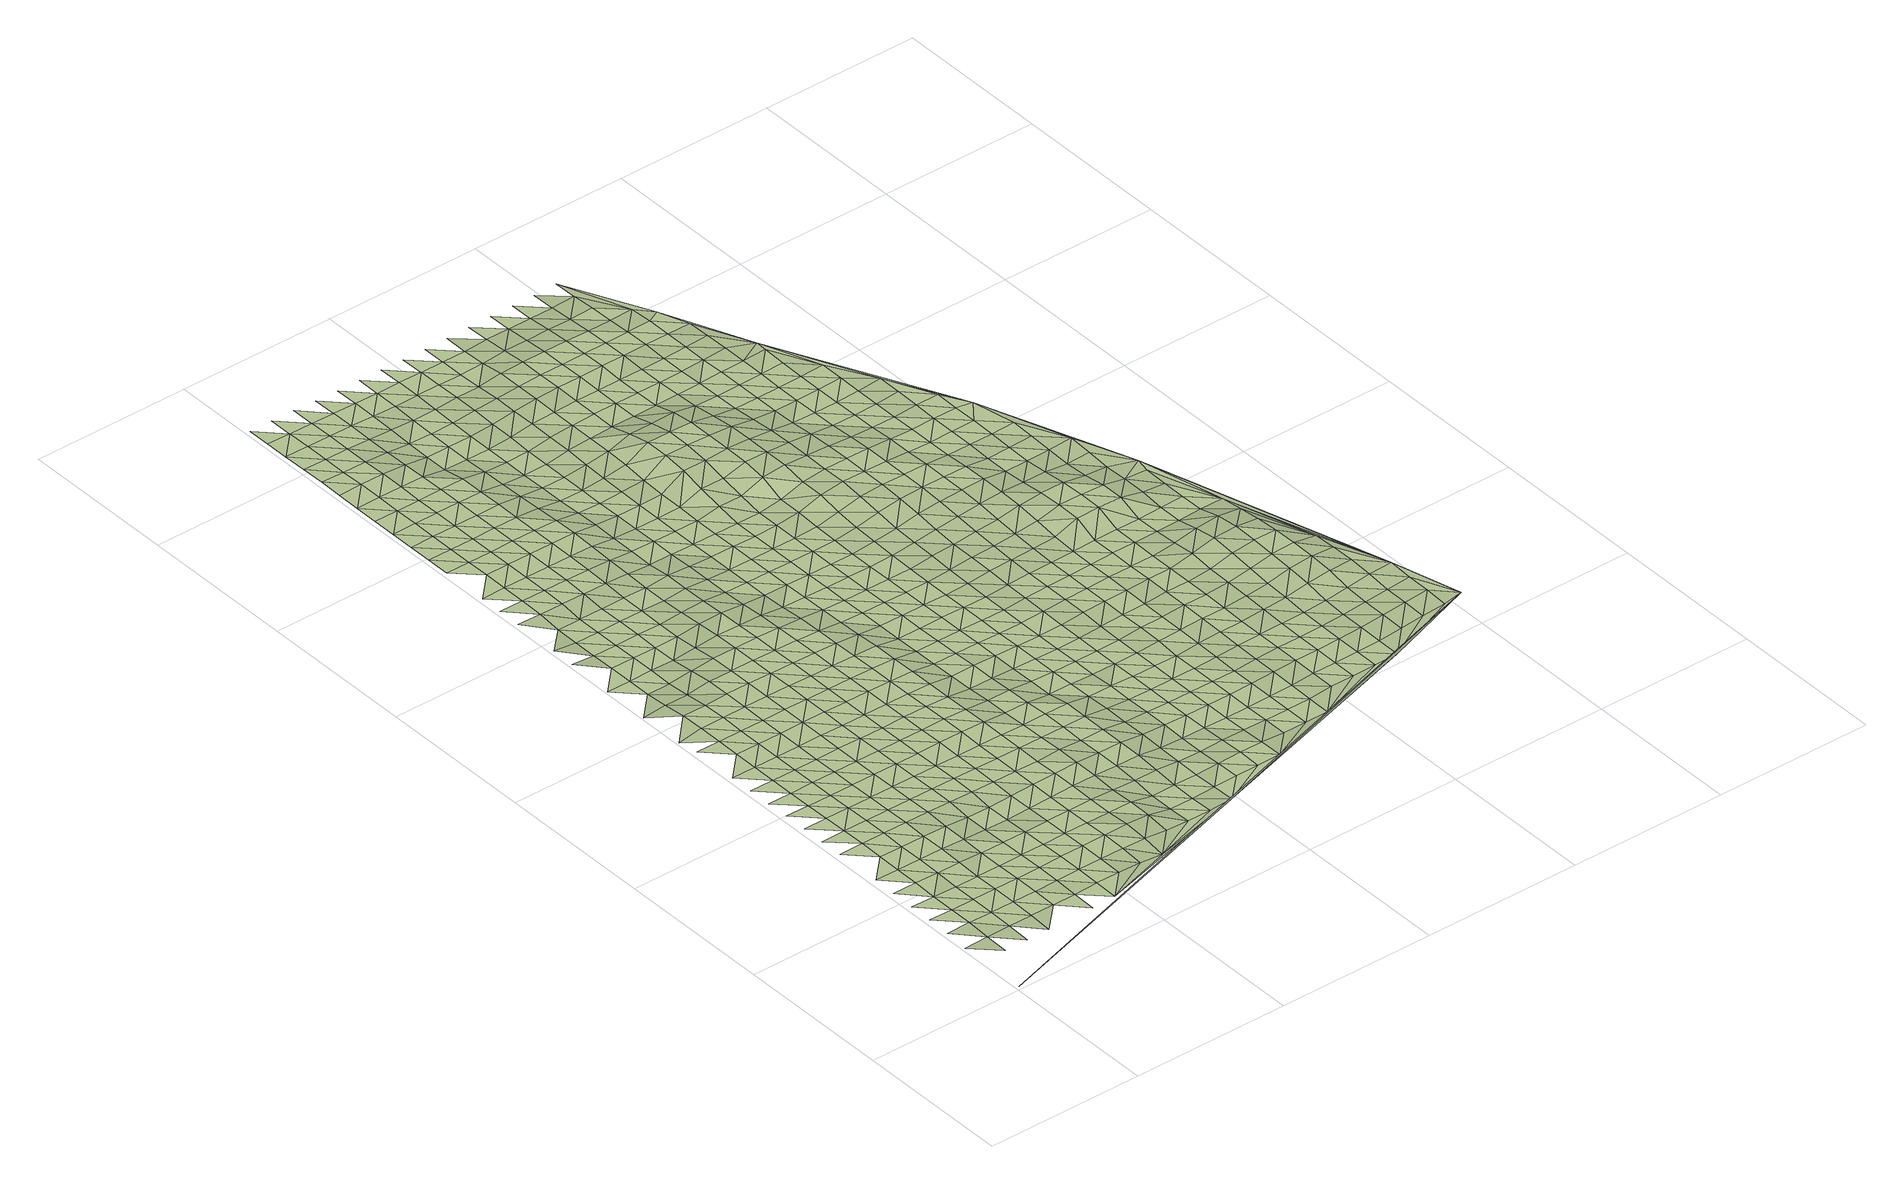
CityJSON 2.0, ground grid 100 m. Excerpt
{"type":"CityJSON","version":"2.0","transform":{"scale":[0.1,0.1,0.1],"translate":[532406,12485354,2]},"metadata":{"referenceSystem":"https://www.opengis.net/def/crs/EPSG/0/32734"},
"CityObjects":{
"terrain1":{"type":"TINRelief","geometry":[{"type":"CompositeSurface","lod":"1","boundaries":[[[0,1,2]],[[0,3,4]],[[3,5,6]],[[3,0,7]],[[5,8,9]],[[0,10,7]],[[5,3,11]],[[8,12,13]],[[7,11,3]],[[14,8,5]],[[12,15,16]],[[14,5,11]],[[16,15,17]],[[12,8,18]],[[19,11,7]],[[8,14,20]],[[21,19,7]],[[15,12,18]],[[22,23,17]],[[8,20,18]],[[14,11,24]],[[19,25,11]],[[26,27,22]],[[28,17,15]],[[20,14,24]],[[18,29,15]],[[24,11,25]],[[17,28,22]],[[19,21,30]],[[31,32,26]],[[15,29,28]],[[20,33,18]],[[25,19,30]],[[24,33,20]],[[26,22,34]],[[35,36,31]],[[29,18,37]],[[22,28,34]],[[33,37,18]],[[24,25,38]],[[39,40,35]],[[30,41,25]],[[42,31,26]],[[34,43,26]],[[28,29,44]],[[33,24,38]],[[37,45,29]],[[38,25,41]],[[31,42,35]],[[46,39,47]],[[42,26,43]],[[28,44,34]],[[29,45,44]],[[39,35,48]],[[37,33,49]],[[50,41,30]],[[47,51,52]],[[38,53,33]],[[43,34,54]],[[42,48,35]],[[55,50,30]],[[45,37,49]],[[52,51,56]],[[54,34,44]],[[33,53,49]],[[47,39,57]],[[38,41,58]],[[43,59,42]],[[48,57,39]],[[50,58,41]],[[59,43,54]],[[60,51,47]],[[61,44,45]],[[62,53,38]],[[63,56,64]],[[49,65,45]],[[66,48,42]],[[57,60,47]],[[58,62,38]],[[44,61,54]],[[66,42,59]],[[45,65,61]],[[49,53,67]],[[64,68,69]],[[56,51,70]],[[48,71,57]],[[58,50,72]],[[60,73,51]],[[62,67,53]],[[59,54,74]],[[75,69,68]],[[71,48,66]],[[50,76,72]],[[56,70,64]],[[77,65,49]],[[51,73,70]],[[54,61,74]],[[60,57,78]],[[62,58,79]],[[67,77,49]],[[66,59,80]],[[57,71,78]],[[72,79,58]],[[68,64,81]],[[82,75,83]],[[74,80,59]],[[73,60,84]],[[61,65,85]],[[86,67,62]],[[70,81,64]],[[77,87,65]],[[82,83,88]],[[78,84,60]],[[86,62,79]],[[68,89,75]],[[71,66,90]],[[61,85,74]],[[91,72,76]],[[66,80,92]],[[65,87,85]],[[81,89,68]],[[70,73,93]],[[71,90,78]],[[77,67,94]],[[79,72,91]],[[73,84,95]],[[66,92,90]],[[67,86,96]],[[83,75,97]],[[80,74,98]],[[88,99,100]],[[70,93,81]],[[87,77,94]],[[89,97,75]],[[73,95,93]],[[98,74,85]],[[67,96,94]],[[84,78,101]],[[100,99,102]],[[83,103,88]],[[92,80,104]],[[86,79,105]],[[101,78,90]],[[91,106,79]],[[107,91,76]],[[89,81,108]],[[97,103,83]],[[104,80,98]],[[95,84,109]],[[110,85,87]],[[96,86,105]],[[81,93,108]],[[94,111,87]],[[105,79,106]],[[99,88,112]],[[113,102,114]],[[109,84,101]],[[97,89,115]],[[90,92,116]],[[85,110,98]],[[103,112,88]],[[92,104,117]],[[87,111,110]],[[96,118,94]],[[108,115,89]],[[119,93,95]],[[101,90,116]],[[106,91,107]],[[114,120,121]],[[95,109,122]],[[92,117,116]],[[105,118,96]],[[99,123,102]],[[124,103,97]],[[104,98,125]],[[112,126,99]],[[107,76,127]],[[93,119,108]],[[111,94,128]],[[129,121,120]],[[124,97,115]],[[95,122,119]],[[98,110,125]],[[102,123,114]],[[99,126,123]],[[118,128,94]],[[109,101,130]],[[104,131,117]],[[105,106,132]],[[116,133,101]],[[107,134,106]],[[112,103,135]],[[115,108,136]],[[103,124,137]],[[125,131,104]],[[120,114,138]],[[130,122,109]],[[110,111,139]],[[118,105,132]],[[140,129,141]],[[119,136,108]],[[101,133,130]],[[128,142,111]],[[132,106,134]],[[126,112,135]],[[116,117,143]],[[138,114,123]],[[103,137,135]],[[110,139,125]],[[131,143,117]],[[111,142,139]],[[120,144,129]],[[124,115,145]],[[119,122,146]],[[141,147,148]],[[136,149,115]],[[150,133,116]],[[128,118,151]],[[134,107,127]],[[144,120,138]],[[122,130,146]],[[132,152,118]],[[123,126,153]],[[137,124,145]],[[154,131,125]],[[135,155,126]],[[145,115,149]],[[143,150,116]],[[129,156,141]],[[142,128,151]],[[157,147,158]],[[154,125,139]],[[118,152,151]],[[123,153,138]],[[136,119,159]],[[130,133,160]],[[134,161,132]],[[156,129,144]],[[126,155,153]],[[119,146,162]],[[137,163,135]],[[143,131,164]],[[165,157,158]],[[150,160,133]],[[127,161,134]],[[147,141,166]],[[149,136,159]],[[145,163,137]],[[119,162,159]],[[131,154,164]],[[144,138,167]],[[130,168,146]],[[169,139,142]],[[152,132,170]],[[166,141,156]],[[151,171,142]],[[172,173,174]],[[155,135,175]],[[138,153,167]],[[160,168,130]],[[161,170,132]],[[176,158,147]],[[177,150,143]],[[139,169,154]],[[173,165,174]],[[163,175,135]],[[164,178,143]],[[169,142,171]],[[156,144,179]],[[145,149,180]],[[181,162,146]],[[152,182,151]],[[127,76,183]],[[147,166,176]],[[159,184,149]],[[185,172,186]],[[150,177,160]],[[167,179,144]],[[168,181,146]],[[143,178,177]],[[170,182,152]],[[155,187,153]],[[163,145,180]],[[164,154,188]],[[189,161,127]],[[174,186,172]],[[175,190,155]],[[180,149,184]],[[165,158,191]],[[159,162,192]],[[171,151,193]],[[158,176,194]],[[188,154,169]],[[195,196,185]],[[166,156,197]],[[153,187,167]],[[168,160,198]],[[156,179,199]],[[155,190,187]],[[181,192,162]],[[182,193,151]],[[165,191,174]],[[200,178,164]],[[170,161,201]],[[185,186,195]],[[191,158,194]],[[160,177,198]],[[166,197,176]],[[175,163,202]],[[203,184,159]],[[156,199,197]],[[180,204,163]],[[188,200,164]],[[179,167,205]],[[181,168,206]],[[169,171,207]],[[170,201,182]],[[192,203,159]],[[193,208,171]],[[161,189,201]],[[209,196,210]],[[186,174,211]],[[190,175,202]],[[196,195,212]],[[205,167,187]],[[163,204,202]],[[198,206,168]],[[213,189,127]],[[176,214,194]],[[180,184,215]],[[177,178,216]],[[207,188,169]],[[211,174,191]],[[200,217,178]],[[207,171,208]],[[210,218,209]],[[179,219,199]],[[193,182,220]],[[196,212,210]],[[176,197,214]],[[203,215,184]],[[186,221,195]],[[192,181,222]],[[177,216,198]],[[219,179,205]],[[181,206,223]],[[178,217,216]],[[182,201,220]],[[187,190,224]],[[225,204,180]],[[221,186,211]],[[202,226,190]],[[227,191,194]],[[199,228,197]],[[192,222,203]],[[200,188,229]],[[208,193,230]],[[214,231,194]],[[215,225,180]],[[181,223,222]],[[188,207,232]],[[233,218,234]],[[212,195,235]],[[187,224,205]],[[206,198,236]],[[189,213,201]],[[237,218,210]],[[228,199,219]],[[190,226,224]],[[220,230,193]],[[191,227,211]],[[202,204,238]],[[217,200,229]],[[235,195,221]],[[227,194,231]],[[236,198,216]],[[188,232,229]],[[213,127,239]],[[240,233,234]],[[197,241,214]],[[215,203,242]],[[234,218,237]],[[225,238,204]],[[212,243,210]],[[205,244,219]],[[223,206,245]],[[207,208,246]],[[201,247,220]],[[228,241,197]],[[203,222,242]],[[208,230,248]],[[221,211,249]],[[250,226,202]],[[243,212,235]],[[205,224,244]],[[245,206,236]],[[247,201,213]],[[240,251,252]],[[231,214,253]],[[225,215,254]],[[255,216,217]],[[232,207,246]],[[211,227,249]],[[238,250,202]],[[229,256,217]],[[246,208,248]],[[257,237,210]],[[230,220,258]],[[234,251,240]],[[241,253,214]],[[242,254,215]],[[235,221,259]],[[228,219,260]],[[261,222,223]],[[216,255,236]],[[210,243,257]],[[244,262,219]],[[223,245,263]],[[217,256,255]],[[258,220,247]],[[264,252,265]],[[224,226,266]],[[267,238,225]],[[232,268,229]],[[239,127,183]],[[249,259,221]],[[250,269,226]],[[227,231,270]],[[241,228,260]],[[222,261,242]],[[230,271,248]],[[251,265,252]],[[253,272,231]],[[260,219,262]],[[267,225,254]],[[223,263,261]],[[268,232,246]],[[273,234,237]],[[224,266,244]],[[245,236,274]],[[247,213,239]],[[237,257,275]],[[226,269,266]],[[230,258,271]],[[243,235,276]],[[227,270,249]],[[256,229,277]],[[235,259,278]],[[270,231,272]],[[236,255,274]],[[279,264,280]],[[234,273,251]],[[250,238,281]],[[254,242,282]],[[265,283,264]],[[273,237,275]],[[238,267,284]],[[277,229,268]],[[243,276,257]],[[253,241,285]],[[262,244,286]],[[245,287,263]],[[288,246,248]],[[247,289,258]],[[235,278,276]],[[260,290,241]],[[261,282,242]],[[271,291,248]],[[279,280,292]],[[259,249,293]],[[269,250,281]],[[256,294,255]],[[264,283,280]],[[266,286,244]],[[238,284,281]],[[287,245,274]],[[239,289,247]],[[265,251,295]],[[272,253,285]],[[246,288,268]],[[293,249,270]],[[241,290,285]],[[294,256,277]],[[288,248,291]],[[257,296,275]],[[262,297,260]],[[267,254,298]],[[299,261,263]],[[271,258,300]],[[251,273,295]],[[282,301,254]],[[259,302,278]],[[255,303,274]],[[257,276,296]],[[286,297,262]],[[263,287,299]],[[300,258,289]],[[283,265,304]],[[266,269,305]],[[284,267,298]],[[277,268,306]],[[302,259,293]],[[281,307,269]],[[298,254,301]],[[303,255,294]],[[308,270,272]],[[290,260,309]],[[310,291,271]],[[295,304,265]],[[285,311,272]],[[268,288,306]],[[273,275,312]],[[278,313,276]],[[266,305,286]],[[282,261,314]],[[315,287,274]],[[289,239,183]],[[296,316,275]],[[297,309,260]],[[269,307,305]],[[261,299,317]],[[300,310,271]],[[280,283,318]],[[270,308,293]],[[284,319,281]],[[294,277,320]],[[313,278,302]],[[308,272,311]],[[274,303,315]],[[273,312,295]],[[290,321,285]],[[301,282,314]],[[283,304,318]],[[312,275,316]],[[298,319,284]],[[261,317,314]],[[306,320,277]],[[276,322,296]],[[297,286,323]],[[288,291,324]],[[325,300,289]],[[309,321,290]],[[310,326,291]],[[327,328,280]],[[293,329,302]],[[307,281,330]],[[299,287,331]],[[313,322,276]],[[286,305,323]],[[287,315,332]],[[325,289,183]],[[304,295,333]],[[311,285,334]],[[303,294,335]],[[288,324,306]],[[318,327,280]],[[293,308,329]],[[319,330,281]],[[294,320,336]],[[291,326,324]],[[316,296,337]],[[309,297,338]],[[298,301,339]],[[317,299,331]],[[333,295,312]],[[321,334,285]],[[314,340,301]],[[331,287,332]],[[303,335,315]],[[310,300,341]],[[322,337,296]],[[323,338,297]],[[294,336,335]],[[300,325,342]],[[304,343,318]],[[313,302,344]],[[311,345,308]],[[307,346,305]],[[319,298,339]],[[320,306,347]],[[329,348,302]],[[330,349,307]],[[339,301,340]],[[350,351,183]],[[317,352,314]],[[326,310,341]],[[343,304,333]],[[334,345,311]],[[347,306,324]],[[300,342,341]],[[353,312,316]],[[322,313,344]],[[309,354,321]],[[305,346,323]],[[315,355,332]],[[337,356,316]],[[344,302,348]],[[309,338,357]],[[307,349,346]],[[331,352,317]],[[327,318,358]],[[308,359,329]],[[336,320,360]],[[361,325,183]],[[315,335,355]],[[312,353,333]],[[330,319,362]],[[340,314,363]],[[343,358,318]],[[353,316,356]],[[345,359,308]],[[309,357,354]],[[339,364,319]],[[360,320,347]],[[334,321,365]],[[338,323,366]],[[367,324,326]],[[352,363,314]],[[341,368,326]],[[369,370,327]],[[337,322,371]],[[348,329,372]],[[349,330,362]],[[373,331,332]],[[336,374,335]],[[342,325,375]],[[344,376,322]],[[366,323,346]],[[319,364,362]],[[355,377,332]],[[343,333,378]],[[345,334,365]],[[340,379,339]],[[324,367,347]],[[369,327,358]],[[359,372,329]],[[321,354,365]],[[374,336,360]],[[367,326,368]],[[356,337,371]],[[357,338,380]],[[331,373,352]],[[342,375,341]],[[378,333,353]],[[322,376,371]],[[363,379,340]],[[373,332,377]],[[325,361,375]],[[348,381,344]],[[335,382,355]],[[380,338,366]],[[183,383,361]],[[384,358,343]],[[346,349,385]],[[364,339,386]],[[360,347,387]],[[372,381,348]],[[362,388,349]],[[374,382,335]],[[359,345,389]],[[354,357,390]],[[363,352,391]],[[392,368,341]],[[378,384,343]],[[365,393,345]],[[379,386,339]],[[347,367,387]],[[353,356,394]],[[376,344,395]],[[346,385,366]],[[377,355,396]],[[371,397,356]],[[390,357,380]],[[349,388,385]],[[352,373,391]],[[341,375,392]],[[359,389,372]],[[364,398,362]],[[381,395,344]],[[345,393,389]],[[382,396,355]],[[369,358,399]],[[394,378,353]],[[365,354,400]],[[379,363,401]],[[374,360,402]],[[384,403,358]],[[397,394,356]],[[386,398,364]],[[387,404,360]],[[376,405,371]],[[380,366,406]],[[367,368,407]],[[383,375,361]],[[400,354,390]],[[391,401,363]],[[392,408,368]],[[409,369,399]],[[381,372,410]],[[388,362,411]],[[373,377,412]],[[382,374,402]],[[399,358,403]],[[395,405,376]],[[366,385,406]],[[396,413,377]],[[402,360,404]],[[183,414,383]],[[415,393,365]],[[367,407,387]],[[372,389,410]],[[398,411,362]],[[407,368,408]],[[384,378,416]],[[397,371,417]],[[386,379,418]],[[373,412,391]],[[419,392,375]],[[378,394,420]],[[400,415,365]],[[379,401,421]],[[412,377,413]],[[395,381,422]],[[390,380,423]],[[405,417,371]],[[406,424,380]],[[419,375,383]],[[403,384,416]],[[425,385,388]],[[386,418,398]],[[396,382,426]],[[404,387,427]],[[378,420,416]],[[410,422,381]],[[411,428,388]],[[379,421,418]],[[402,429,382]],[[393,430,389]],[[423,400,390]],[[401,391,431]],[[408,392,432]],[[415,433,393]],[[423,380,424]],[[427,387,407]],[[394,397,434]],[[435,405,395]],[[385,425,406]],[[413,396,426]],[[417,436,397]],[[388,428,425]],[[431,391,412]],[[382,429,426]],[[392,419,432]],[[389,430,410]],[[411,398,437]],[[404,438,402]],[[435,395,422]],[[393,433,430]],[[399,403,439]],[[420,394,434]],[[421,401,440]],[[416,441,403]],[[434,397,436]],[[398,418,437]],[[438,404,427]],[[415,400,442]],[[424,406,443]],[[444,407,408]],[[383,414,419]],[[400,423,445]],[[440,401,431]],[[432,446,408]],[[447,399,439]],[[417,405,448]],[[422,410,449]],[[428,411,450]],[[451,412,413]],[[429,402,452]],[[439,403,441]],[[405,435,453]],[[425,443,406]],[[426,454,413]],[[420,455,416]],[[433,415,442]],[[421,456,418]],[[407,444,427]],[[430,449,410]],[[400,445,442]],[[437,450,411]],[[452,402,438]],[[444,408,446]],[[436,417,448]],[[424,457,423]],[[412,451,431]],[[432,419,458]],[[434,455,420]],[[405,453,448]],[[456,421,440]],[[451,413,454]],[[425,428,459]],[[429,460,426]],[[443,457,424]],[[458,419,414]],[[441,416,461]],[[435,422,462]],[[418,463,437]],[[438,427,464]],[[449,465,422]],[[459,428,450]],[[460,429,452]],[[430,433,466]],[[445,423,467]],[[440,431,468]],[[469,446,432]],[[455,461,416]],[[442,470,433]],[[456,463,418]],[[427,444,464]],[[471,434,436]],[[453,435,462]],[[454,426,472]],[[448,473,436]],[[462,422,465]],[[457,467,423]],[[431,451,468]],[[458,469,432]],[[441,474,439]],[[443,425,475]],[[450,437,476]],[[452,438,477]],[[433,470,466]],[[425,459,478]],[[472,426,460]],[[434,471,455]],[[449,430,479]],[[445,480,442]],[[461,474,441]],[[471,436,473]],[[463,476,437]],[[464,477,438]],[[453,481,448]],[[457,443,475]],[[456,440,482]],[[454,483,451]],[[444,446,484]],[[467,480,445]],[[425,478,475]],[[468,485,440]],[[469,486,446]],[[487,439,488]],[[465,449,479]],[[414,489,458]],[[462,481,453]],[[430,466,479]],[[483,454,472]],[[461,455,490]],[[470,442,491]],[[459,450,492]],[[463,456,482]],[[460,452,493]],[[444,484,464]],[[474,488,439]],[[476,494,450]],[[482,440,485]],[[452,477,495]],[[484,446,486]],[[473,448,496]],[[451,497,468]],[[455,471,490]],[[480,491,442]],[[467,457,498]],[[478,459,492]],[[460,493,472]],[[469,458,499]],[[481,496,448]],[[475,500,457]],[[492,450,494]],[[497,451,483]],[[452,495,493]],[[474,461,501]],[[462,465,502]],[[477,464,503]],[[479,504,465]],[[466,470,505]],[[467,498,480]],[[476,463,506]],[[485,468,507]],[[486,469,499]],[[490,501,461]],[[491,508,470]],[[457,500,498]],[[482,509,463]],[[503,464,484]],[[458,489,499]],[[471,473,510]],[[481,462,502]],[[478,511,475]],[[483,472,512]],[[496,513,473]],[[502,465,504]],[[507,468,497]],[[414,514,489]],[[466,505,479]],[[494,476,506]],[[477,515,495]],[[470,508,505]],[[492,511,478]],[[463,509,506]],[[472,493,512]],[[488,474,516]],[[471,510,490]],[[491,480,517]],[[485,518,482]],[[474,501,519]],[[510,473,513]],[[515,477,503]],[[500,475,520]],[[497,483,521]],[[522,484,486]],[[414,183,523]],[[480,498,517]],[[518,485,507]],[[499,524,486]],[[488,516,525]],[[496,481,526]],[[527,504,479]],[[495,528,493]],[[474,519,516]],[[502,529,481]],[[511,520,475]],[[512,521,483]],[[501,490,530]],[[508,491,531]],[[532,492,494]],[[509,482,533]],[[484,522,503]],[[527,479,505]],[[506,534,494]],[[528,495,515]],[[522,486,524]],[[513,496,526]],[[489,514,499]],[[530,490,510]],[[481,529,526]],[[517,531,491]],[[533,482,518]],[[504,535,502]],[[498,500,536]],[[492,532,511]],[[507,497,537]],[[493,538,512]],[[520,539,500]],[[532,494,534]],[[497,521,540]],[[514,414,541]],[[519,501,542]],[[509,543,506]],[[503,544,515]],[[527,535,504]],[[538,493,528]],[[505,508,545]],[[498,536,517]],[[507,537,518]],[[524,499,546]],[[542,501,530]],[[508,531,547]],[[500,539,536]],[[543,509,533]],[[497,540,537]],[[503,522,544]],[[548,510,513]],[[549,529,502]],[[520,511,550]],[[521,512,551]],[[526,552,513]],[[514,546,499]],[[519,553,516]],[[505,545,527]],[[534,506,554]],[[535,549,502]],[[508,547,545]],[[511,532,550]],[[551,512,538]],[[510,548,530]],[[531,517,555]],[[533,518,556]],[[557,528,515]],[[553,519,542]],[[548,513,552]],[[554,506,543]],[[544,558,515]],[[526,529,559]],[[539,520,560]],[[521,561,540]],[[522,524,562]],[[555,517,536]],[[518,537,556]],[[546,563,524]],[[516,564,565]],[[535,527,566]],[[534,567,532]],[[528,557,538]],[[549,559,529]],[[550,560,520]],[[521,551,561]],[[557,515,558]],[[542,530,568]],[[547,531,569]],[[543,533,570]],[[522,562,544]],[[564,516,553]],[[527,545,566]],[[567,534,554]],[[562,524,563]],[[571,552,526]],[[572,536,539]],[[540,573,537]],[[530,548,568]],[[569,531,555]],[[556,570,533]],[[549,535,574]],[[532,575,550]],[[551,538,576]],[[546,514,577]],[[559,571,526]],[[539,560,572]],[[573,540,561]],[[578,545,547]],[[579,554,543]],[[558,544,580]],[[566,574,535]],[[575,532,567]],[[538,557,576]],[[581,553,542]],[[555,536,582]],[[537,583,556]],[[563,546,577]],[[568,584,542]],[[578,547,569]],[[579,543,570]],[[580,544,562]],[[514,541,577]],[[548,552,585]],[[586,559,549]],[[560,550,587]],[[551,588,561]],[[571,589,552]],[[572,582,536]],[[573,583,537]],[[553,581,564]],[[566,545,590]],[[558,591,557]],[[581,542,584]],[[586,549,574]],[[587,550,575]],[[588,551,576]],[[548,585,568]],[[569,555,592]],[[567,554,593]],[[570,556,594]],[[585,552,589]],[[590,545,578]],[[554,579,595]],[[591,558,580]],[[560,596,572]],[[597,562,563]],[[555,582,592]],[[583,594,556]],[[577,598,563]],[[599,564,600]],[[571,559,601]],[[602,574,566]],[[575,567,593]],[[603,573,561]],[[557,604,576]],[[559,586,605]],[[596,560,587]],[[554,595,593]],[[588,606,561]],[[584,568,607]],[[562,597,580]],[[414,523,541]],[[581,600,564]],[[590,602,566]],[[604,557,591]],[[597,563,598]],[[589,571,601]],[[578,569,608]],[[582,572,609]],[[579,570,610]],[[573,603,583]],[[607,568,585]],[[559,605,601]],[[592,611,569]],[[594,612,570]],[[603,561,606]],[[575,613,587]],[[588,576,614]],[[615,577,541]],[[609,572,596]],[[584,616,581]],[[586,574,617]],[[608,590,578]],[[595,579,610]],[[591,580,618]],[[602,619,574]],[[608,569,611]],[[613,575,593]],[[610,570,612]],[[614,576,604]],[[582,620,592]],[[594,583,621]],[[615,598,577]],[[616,584,607]],[[580,597,618]],[[622,585,589]],[[605,586,617]],[[623,606,588]],[[601,624,589]],[[617,574,619]],[[620,582,609]],[[583,603,621]],[[625,600,581]],[[596,587,626]],[[595,627,593]],[[604,591,628]],[[613,629,587]],[[623,588,614]],[[585,622,607]],[[602,590,630]],[[611,592,631]],[[612,594,632]],[[625,581,616]],[[622,589,624]],[[590,608,633]],[[627,595,610]],[[618,628,591]],[[605,634,601]],[[596,626,609]],[[597,598,635]],[[631,592,620]],[[587,629,626]],[[621,632,594]],[[615,636,598]],[[637,615,541]],[[600,638,639]],[[619,602,630]],[[640,613,593]],[[603,606,641]],[[617,634,605]],[[590,633,630]],[[606,623,642]],[[616,607,643]],[[611,644,608]],[[610,612,645]],[[614,604,646]],[[597,635,618]],[[600,625,638]],[[640,593,627]],[[604,628,647]],[[598,636,635]],[[624,601,648]],[[620,609,649]],[[603,641,621]],[[607,622,643]],[[644,611,631]],[[645,612,632]],[[641,606,642]],[[629,613,650]],[[634,648,601]],[[609,626,649]],[[604,647,646]],[[625,616,651]],[[617,619,652]],[[633,608,653]],[[654,627,610]],[[623,614,655]],[[628,618,656]],[[630,657,619]],[[613,640,650]],[[631,620,658]],[[632,621,659]],[[636,615,637]],[[643,651,616]],[[653,608,644]],[[645,654,610]],[[656,618,635]],[[622,624,660]],[[634,617,652]],[[655,642,623]],[[648,661,624]],[[652,619,657]],[[649,658,620]],[[659,621,641]],[[655,614,646]],[[662,637,541]],[[633,663,630]],[[664,626,629]],[[665,640,627]],[[647,628,666]],[[650,667,629]],[[638,625,668]],[[622,660,643]],[[669,644,631]],[[632,670,645]],[[625,651,671]],[[660,624,661]],[[663,633,653]],[[654,665,627]],[[523,183,351]],[[666,628,656]],[[626,664,649]],[[672,635,636]],[[669,631,658]],[[629,667,664]],[[670,632,659]],[[637,673,636]],[[638,668,674]],[[648,634,675]],[[657,630,676]],[[650,640,677]],[[678,641,642]],[[647,679,646]],[[625,671,668]],[[652,680,634]],[[642,655,681]],[[651,643,682]],[[654,645,683]],[[635,672,656]],[[676,630,663]],[[665,677,640]],[[679,647,666]],[[672,636,673]],[[661,648,675]],[[653,644,684]],[[658,649,685]],[[641,678,659]],[[682,643,660]],[[634,680,675]],[[644,669,686]],[[670,683,645]],[[678,642,681]],[[657,687,652]],[[688,667,650]],[[646,689,655]],[[662,541,523]],[[664,685,649]],[[671,651,690]],[[663,653,684]],[[691,665,654]],[[666,656,692]],[[687,657,676]],[[644,686,684]],[[677,688,650]],[[689,646,679]],[[670,659,693]],[[673,637,662]],[[690,651,682]],[[691,654,683]],[[656,672,692]],[[694,660,661]],[[680,652,695]],[[669,658,696]],[[697,664,667]],[[681,655,698]],[[675,699,661]],[[685,700,658]],[[693,659,678]],[[701,668,671]],[[695,652,687]],[[667,688,697]],[[698,655,689]],[[660,694,682]],[[702,676,663]],[[686,669,696]],[[677,665,703]],[[704,683,670]],[[679,666,705]],[[701,671,690]],[[694,661,699]],[[684,706,663]],[[696,658,700]],[[665,691,707]],[[692,708,666]],[[680,709,675]],[[672,673,710]],[[693,704,670]],[[662,711,673]],[[712,668,713]],[[676,702,687]],[[685,664,714]],[[688,677,703]],[[678,681,715]],[[689,679,705]],[[709,680,695]],[[663,706,702]],[[664,697,716]],[[665,707,703]],[[681,698,717]],[[705,666,708]],[[690,682,718]],[[686,719,684]],[[672,710,692]],[[701,713,668]],[[710,673,711]],[[699,675,720]],[[700,685,714]],[[691,683,721]],[[715,693,678]],[[682,694,718]],[[696,719,686]],[[664,716,714]],[[704,722,683]],[[715,681,717]],[[695,687,723]],[[720,675,709]],[[701,690,724]],[[706,684,725]],[[697,688,726]],[[707,691,721]],[[698,689,727]],[[708,692,728]],[[687,702,723]],[[703,729,688]],[[721,683,722]],[[705,730,689]],[[699,731,694]],[[711,662,523]],[[718,724,690]],[[719,725,684]],[[728,692,710]],[[709,695,732]],[[733,696,700]],[[716,697,726]],[[704,693,734]],[[727,717,698]],[[731,699,720]],[[714,735,700]],[[726,688,729]],[[693,715,736]],[[689,730,727]],[[737,713,701]],[[707,738,703]],[[708,739,705]],[[723,732,695]],[[694,740,718]],[[702,706,741]],[[696,733,719]],[[722,704,734]],[[701,724,737]],[[725,742,706]],[[733,700,735]],[[721,738,707]],[[693,736,734]],[[739,708,728]],[[716,743,714]],[[715,717,744]],[[745,710,711]],[[740,694,731]],[[523,746,711]],[[747,713,748]],[[720,709,749]],[[702,741,723]],[[729,703,750]],[[730,705,751]],[[709,732,752]],[[706,742,741]],[[743,716,726]],[[744,717,727]],[[724,718,753]],[[725,719,754]],[[710,745,728]],[[737,748,713]],[[738,750,703]],[[751,705,739]],[[745,711,746]],[[720,749,731]],[[735,714,755]],[[721,722,756]],[[757,736,715]],[[753,718,740]],[[709,752,749]],[[719,733,754]],[[734,758,722]],[[732,723,759]],[[730,760,727]],[[755,714,743]],[[744,757,715]],[[737,724,761]],[[742,725,762]],[[763,726,729]],[[738,721,756]],[[739,728,764]],[[759,723,741]],[[750,765,729]],[[756,722,758]],[[760,730,751]],[[740,731,766]],[[735,767,733]],[[734,736,768]],[[761,724,753]],[[754,762,725]],[[728,745,764]],[[732,769,752]],[[726,763,743]],[[770,744,727]],[[523,771,746]],[[731,749,766]],[[767,735,755]],[[763,729,765]],[[757,768,736]],[[751,739,772]],[[769,732,759]],[[727,760,770]],[[748,737,773]],[[753,740,774]],[[775,741,742]],[[733,776,754]],[[750,738,777]],[[778,758,734]],[[737,761,779]],[[742,762,780]],[[756,781,738]],[[764,772,739]],[[752,782,749]],[[755,743,783]],[[757,744,784]],[[745,746,785]],[[766,774,740]],[[776,733,767]],[[768,778,734]],[[786,748,773]],[[741,775,759]],[[765,750,777]],[[737,779,773]],[[782,752,769]],[[742,780,775]],[[743,763,783]],[[738,781,777]],[[744,770,784]],[[762,754,787]],[[756,758,788]],[[789,760,751]],[[745,785,764]],[[751,772,790]],[[746,771,785]],[[791,761,753]],[[749,792,766]],[[767,755,793]],[[753,774,794]],[[754,776,787]],[[778,788,758]],[[523,795,771]],[[759,796,769]],[[768,757,797]],[[760,789,770]],[[792,749,782]],[[783,793,755]],[[784,798,757]],[[751,790,789]],[[779,761,791]],[[780,762,799]],[[763,765,800]],[[801,781,756]],[[772,764,802]],[[753,794,791]],[[759,775,796]],[[777,803,765]],[[774,766,804]],[[768,797,778]],[[799,762,787]],[[788,801,756]],[[757,798,797]],[[802,764,785]],[[773,779,791]],[[776,767,805]],[[763,800,783]],[[784,770,806]],[[804,766,792]],[[767,793,807]],[[803,800,765]],[[808,782,769]],[[777,781,809]],[[790,772,810]],[[796,811,769]],[[806,770,789]],[[773,791,812]],[[774,813,794]],[[775,780,814]],[[776,805,787]],[[788,778,815]],[[780,799,816]],[[767,807,805]],[[801,809,781]],[[810,772,802]],[[793,783,817]],[[818,798,784]],[[819,785,771]],[[774,804,813]],[[808,769,811]],[[778,797,815]],[[820,795,523]],[[792,782,821]],[[794,822,791]],[[775,814,796]],[[823,803,777]],[[822,812,791]],[[780,816,814]],[[817,783,800]],[[806,818,784]],[[813,822,794]],[[799,787,824]],[[801,788,825]],[[789,790,826]],[[785,819,802]],[[809,823,777]],[[790,810,827]],[[819,771,795]],[[804,792,821]],[[782,808,821]],[[807,793,828]],[[787,805,824]],[[815,825,788]],[[811,796,829]],[[798,830,797]],[[826,806,789]],[[828,793,817]],[[818,831,798]],[[790,827,826]],[[821,813,804]],[[799,832,816]],[[833,800,803]],[[810,802,834]],[[813,821,822]],[[829,796,814]],[[823,835,803]],[[811,829,808]],[[807,836,805]],[[801,837,809]],[[797,830,815]],[[832,799,824]],[[801,825,838]],[[798,831,830]],[[802,819,834]],[[820,523,351]],[[800,833,817]],[[836,807,828]],[[833,803,835]],[[808,829,821]],[[814,816,839]],[[818,806,840]],[[810,841,827]],[[801,838,837]],[[806,826,842]],[[805,843,824]],[[823,809,844]],[[825,815,845]],[[832,839,816]],[[841,810,834]],[[829,814,839]],[[828,817,846]],[[831,818,840]],[[819,795,847]],[[821,829,839]],[[843,805,836]],[[845,815,830]],[[806,842,840]],[[835,823,844]],[[826,827,848]],[[817,833,846]],[[809,837,844]],[[849,832,824]],[[825,850,838]],[[819,847,834]],[[841,848,827]],[[795,820,847]],[[836,828,851]],[[849,824,843]],[[850,825,845]],[[839,852,821]],[[849,839,832]],[[830,831,853]],[[854,842,826]],[[846,851,828]],[[840,855,831]],[[833,835,856]],[[837,838,857]],[[858,841,834]],[[844,859,835]],[[848,854,826]],[[843,836,852]],[[830,853,845]],[[857,838,850]],[[831,855,853]],[[858,834,847]],[[833,856,846]],[[840,842,860]],[[836,851,852]],[[856,835,859]],[[839,849,852]],[[852,849,843]],[[848,841,861]],[[854,860,842]],[[844,837,862]],[[847,820,351]],[[851,846,856]],[[845,863,850]],[[840,860,855]],[[864,837,857]],[[841,858,861]],[[854,848,861]],[[845,853,863]],[[852,851,856]],[[859,844,862]],[[858,847,351]],[[863,857,850]],[[853,855,860]],[[862,837,864]],[[861,860,854]],[[862,856,859]],[[351,861,858]],[[863,864,857]],[[860,863,853]],[[852,856,862]],[[860,861,863]],[[351,862,861]],[[863,862,864]],[[861,862,863]]]}]}
},
"vertices":[
[157,452,27],[7,452,22],[157,302,22],[157,602,37],[7,602,34],[157,752,35],[7,752,38],[307,452,30],[157,902,38],[7,902,41],[307,302,23],[307,602,35],[157,1052,43],[7,1052,44],[307,752,34],[157,1202,46],[7,1202,47],[157,1352,46],[307,1052,39],[457,452,30],[307,902,33],[457,302,23],[157,1502,49],[7,1502,48],[457,752,34],[457,602,35],[157,1652,46],[7,1652,45],[307,1352,43],[307,1202,43],[608,452,30],[157,1802,46],[7,1802,45],[457,902,33],[307,1502,48],[157,1952,43],[7,1952,44],[457,1052,39],[608,752,34],[157,2102,41],[7,2102,41],[608,602,35],[307,1802,45],[307,1652,46],[457,1352,43],[457,1202,43],[7,2252,40],[157,2252,40],[307,1952,43],[608,1052,32],[758,452,29],[157,2402,42],[7,2402,41],[608,902,32],[457,1502,48],[758,302,26],[157,2552,43],[307,2102,41],[758,602,36],[457,1652,46],[307,2252,40],[608,1352,37],[758,752,38],[7,2702,42],[157,2702,43],[608,1202,37],[457,1802,45],[758,902,35],[157,2852,45],[7,2852,17],[307,2552,43],[457,1952,43],[908,452,35],[307,2402,42],[608,1502,47],[157,3002,42],[908,302,32],[758,1052,31],[457,2102,41],[908,602,40],[608,1652,46],[307,2702,43],[7,3152,13],[157,3152,26],[457,2252,41],[758,1352,29],[908,752,40],[758,1202,29],[157,3302,13],[307,2852,45],[608,1952,42],[1058,452,36],[608,1802,44],[457,2552,42],[908,1052,31],[457,2402,42],[908,902,34],[307,3002,42],[758,1502,45],[157,3452,15],[7,3452,15],[608,2102,41],[157,3602,14],[307,3152,26],[758,1652,46],[1058,752,40],[1058,602,38],[1208,452,28],[457,2702,42],[608,2252,41],[908,1352,25],[908,1202,25],[307,3302,13],[7,3752,26],[157,3752,12],[457,2852,46],[758,1952,42],[758,1802,44],[1058,902,37],[608,2552,43],[157,3902,13],[7,3902,31],[608,2402,42],[307,3602,14],[457,3002,47],[908,1502,40],[307,3452,15],[1359,452,16],[1058,1052,35],[157,4052,13],[758,2252,40],[908,1652,44],[1208,752,42],[758,2102,40],[1208,602,38],[457,3302,29],[608,2702,43],[457,3152,44],[307,3752,12],[1058,1352,31],[7,4202,34],[157,4202,30],[1058,1202,31],[908,1802,44],[307,3902,13],[608,3002,45],[758,2402,41],[157,4352,34],[7,4352,34],[608,2852,45],[908,1952,40],[1208,1052,36],[1208,902,38],[457,3602,12],[1058,1502,37],[457,3452,12],[307,4052,13],[7,4502,34],[157,4502,35],[758,2702,42],[908,2102,40],[1359,602,36],[758,2552,42],[608,3152,44],[1058,1652,40],[157,4652,35],[307,4202,30],[457,3752,15],[908,2252,40],[1208,1352,37],[1359,752,45],[1208,1202,37],[7,4952,34],[7,4802,34],[157,4802,34],[608,3302,41],[307,4352,34],[1058,1952,42],[1058,1802,40],[457,3902,14],[758,3002,43],[908,2402,40],[1359,902,36],[1959,602,16],[758,2852,44],[7,5102,34],[157,4952,35],[608,3602,14],[1208,1502,36],[1509,602,18],[608,3452,27],[307,4652,35],[908,2552,40],[1359,1052,38],[307,4502,35],[157,5102,35],[7,5252,33],[457,4202,27],[1058,2102,41],[457,4052,14],[1208,1652,38],[1509,752,35],[758,3302,41],[908,2702,40],[758,3152,42],[608,3752,12],[1058,2252,41],[1359,1352,40],[1359,1202,40],[7,5402,33],[157,5402,35],[307,4802,34],[157,5252,35],[1659,602,12],[457,4352,33],[908,2852,42],[1208,1952,42],[1208,1802,39],[7,5552,35],[608,3902,15],[1509,902,35],[307,4952,35],[1058,2552,39],[1058,2402,40],[758,3602,29],[908,3002,43],[758,3452,38],[457,4652,35],[608,4052,15],[1359,1652,36],[1509,1052,31],[457,4502,35],[1359,1502,34],[7,5702,36],[157,5702,37],[307,5102,35],[1208,2102,42],[157,5552,37],[908,3152,41],[1809,602,12],[7,5852,39],[608,4202,25],[1058,2702,39],[307,5252,35],[758,3752,20],[1208,2252,40],[1509,1352,43],[1659,752,6],[1509,1202,40],[457,4802,35],[908,3302,40],[157,5852,34],[7,6002,37],[608,4352,30],[1058,2852,38],[1359,1952,39],[1359,1802,39],[307,5402,35],[1659,902,8],[457,4952,36],[758,4052,12],[1208,2552,36],[758,3902,12],[1208,2402,38],[7,6152,36],[157,6002,34],[908,3602,32],[1058,3002,38],[1509,1502,43],[908,3452,36],[608,4652,36],[1659,1052,23],[608,4502,35],[307,5702,37],[1359,2102,37],[307,5552,37],[457,5252,36],[1509,1652,38],[457,5102,35],[7,6302,34],[157,6302,33],[1058,3302,35],[1208,2702,36],[157,6152,34],[1058,3152,37],[758,4352,23],[908,3752,28],[1359,2252,34],[1659,1352,34],[1809,752,6],[758,4202,18],[1659,1202,34],[7,6452,33],[608,4802,37],[1509,1802,36],[307,5852,34],[457,5402,36],[908,3902,25],[1208,3002,33],[1359,2402,33],[1809,902,8],[1208,2852,34],[608,4952,37],[1509,1952,30],[307,6002,34],[1058,3602,20],[1659,1502,34],[1058,3452,30],[758,4652,34],[908,4052,25],[1809,1052,23],[758,4502,30],[457,5702,28],[608,5102,37],[1359,2702,31],[1509,2102,26],[457,5552,33],[1359,2552,31],[307,6152,34],[1208,3152,31],[1659,1652,38],[908,4202,10],[608,5252,35],[1058,3752,13],[1809,1352,34],[1959,752,12],[1809,1202,34],[307,6302,33],[157,6452,31],[758,4802,33],[1208,3302,27],[1509,2402,16],[1509,2252,18],[457,5852,24],[908,4352,12],[1659,1952,30],[1659,1802,36],[608,5402,35],[1058,3902,15],[1359,3002,22],[1359,2852,29],[1959,1052,10],[1959,902,7],[457,6002,28],[758,5102,20],[908,4502,15],[1208,3602,8],[1809,1502,34],[758,4952,25],[1208,3452,15],[7,2,27],[4040,1222,63],[1509,2552,11],[608,5702,9],[1058,4202,8],[1659,2102,26],[608,5552,10],[1058,4052,15],[457,6152,29],[908,4652,17],[1809,1652,38],[2110,752,15],[1359,3302,12],[1509,2702,8],[1359,3152,14],[1058,4352,8],[1208,3752,8],[1959,1352,17],[1959,1202,15],[457,6302,29],[307,6452,31],[758,5402,14],[908,4802,11],[1659,2402,16],[1809,1802,36],[2110,902,12],[758,5252,14],[1659,2252,18],[608,5852,11],[1509,2852,8],[1208,3902,8],[908,4952,7],[1809,1952,12],[2260,752,15],[608,6002,20],[1359,3602,8],[1509,3002,8],[1959,1502,17],[1359,3452,9],[1058,4652,8],[1208,4052,8],[1659,2552,11],[2110,1052,6],[1058,4502,8],[758,5702,6],[908,5102,6],[1809,2102,11],[758,5552,6],[1509,3152,8],[608,6302,24],[1208,4202,5],[1659,2702,8],[1959,1802,15],[608,6152,24],[1959,1652,20],[908,5252,6],[1359,3752,8],[2110,1352,10],[2110,1202,6],[457,6452,26],[1058,4802,7],[1509,3302,6],[1809,2402,11],[1809,2252,10],[2410,752,16],[1208,4352,6],[758,6002,11],[908,5402,6],[1659,3002,8],[2260,902,17],[758,5852,7],[1659,2852,8],[1058,4952,6],[1359,4052,6],[1359,3902,6],[1509,3602,5],[1959,2102,6],[2110,1502,10],[1509,3452,6],[1959,1952,10],[1208,4652,8],[1809,2552,10],[2260,1052,12],[1208,4502,8],[908,5702,6],[1058,5102,6],[908,5552,5],[1659,3152,8],[2110,1652,10],[758,6302,20],[1809,2702,9],[758,6152,20],[1359,4352,6],[1509,3752,4],[2260,1352,5],[1359,4202,5],[2260,1202,5],[608,6452,22],[1058,5402,8],[1208,4802,11],[1659,3302,6],[1959,2402,6],[2110,1802,12],[1058,5252,8],[1959,2252,6],[908,5852,11],[1809,2852,9],[1509,3902,5],[2410,902,14],[1659,3452,6],[2110,1952,5],[908,6002,15],[1208,5102,20],[1809,3002,6],[2260,1502,5],[1208,4952,17],[1359,4652,9],[1509,4052,5],[1959,2552,6],[2410,1052,8],[1359,4502,9],[1058,5702,16],[2110,2102,4],[1058,5552,15],[908,6152,22],[1659,3752,4],[1809,3152,5],[2260,1652,5],[1659,3602,5],[1359,4802,18],[1509,4202,5],[1208,5252,30],[1959,2852,5],[2110,2252,4],[2410,1352,4],[1959,2702,5],[2410,1202,4],[758,6452,22],[908,6302,23],[2560,902,5],[1058,5852,25],[1509,4352,32],[1809,3452,4],[2260,1952,5],[1809,3302,4],[2260,1802,6],[1208,5402,30],[2110,2402,4],[1659,4052,5],[2560,1052,4],[1659,3902,5],[1058,6002,25],[1359,5102,39],[2410,1502,4],[1359,4952,35],[1509,4652,95],[1959,3152,5],[2110,2552,4],[1509,4502,63],[1959,3002,4],[1208,5702,33],[1809,3602,5],[2260,2102,4],[1208,5552,36],[2710,902,4],[2410,1652,5],[1058,6302,20],[1659,4202,5],[2110,2702,5],[1058,6152,22],[1809,3752,8],[2260,2252,5],[2560,1352,4],[3461,1052,24],[2560,1202,4],[908,6452,21],[1359,5402,42],[1509,4802,113],[2410,1802,5],[1359,5252,41],[1208,5852,32],[1659,4352,32],[1959,3452,10],[2110,2852,5],[1959,3302,6],[1509,4952,113],[1809,4052,24],[2260,2552,10],[2410,1952,8],[1809,3902,11],[2260,2402,6],[2860,902,4],[1208,6002,24],[2110,3002,10],[2560,1502,4],[1659,4652,95],[2710,1052,4],[1659,4502,63],[1359,5702,44],[1509,5102,83],[1959,3602,18],[2410,2102,9],[1359,5552,42],[1208,6152,20],[2110,3152,15],[1809,4202,24],[2260,2702,15],[2560,1802,4],[2560,1652,4],[1509,5252,47],[1959,3752,24],[2410,2252,12],[2710,1352,5],[2710,1202,4],[1208,6302,18],[1058,6452,18],[1659,4802,113],[2110,3302,21],[1359,5852,43],[1809,4352,82],[2260,2852,15],[1509,5402,47],[1959,3902,41],[2410,2402,18],[1659,4952,113],[2110,3452,24],[2560,1952,17],[2860,1052,6],[1809,4502,101],[2260,3002,23],[2710,1502,5],[1359,6152,24],[1959,4052,69],[2410,2552,20],[1359,6002,42],[1509,5702,52],[1659,5102,83],[2110,3602,32],[2560,2102,20],[1509,5552,47],[1809,4652,106],[2710,1652,10],[1959,4202,69],[2260,3302,28],[2410,2702,20],[2260,3152,25],[2110,3752,52],[2860,1352,12],[2860,1202,8],[1208,6452,16],[1359,6302,18],[1659,5402,47],[1809,4802,107],[2560,2402,23],[2710,1802,14],[1659,5252,47],[2560,2252,18],[1509,5852,48],[1959,4502,98],[2110,3902,75],[2410,3002,26],[1959,4352,97],[2410,2852,20],[2260,3452,40],[2710,1952,20],[3010,1052,18],[1509,6002,50],[1809,5102,86],[2860,1502,12],[1809,4952,107],[2110,4052,86],[2560,2552,24],[1659,5702,52],[2710,2102,21],[1659,5552,47],[1509,6152,38],[2260,3752,73],[2410,3152,32],[2860,1652,18],[2260,3602,58],[1959,4802,95],[2110,4202,86],[2560,2702,24],[1959,4652,98],[1809,5252,50],[3010,1352,19],[3010,1202,18],[3161,1052,18],[1509,6302,27],[1359,6452,18],[2410,3302,44],[2710,2402,24],[2710,2252,21],[1659,5852,48],[2110,4352,90],[2560,2852,24],[2860,1952,25],[2860,1802,23],[1809,5402,47],[2260,3902,82],[2410,3452,56],[1659,6002,50],[1959,5102,62],[2110,4502,89],[2560,3002,32],[2860,2102,29],[3010,1502,19],[1959,4952,81],[2260,4052,84],[2710,2552,28],[1809,5702,53],[1809,5552,47],[3311,1052,20],[2110,4652,85],[2410,3752,79],[2560,3152,42],[3010,1652,22],[2410,3602,70],[1659,6302,27],[2260,4202,84],[2710,2702,28],[1659,6152,38],[3161,1352,19],[3161,1202,18],[1509,6452,24],[1959,5402,47],[2110,4802,71],[2560,3302,54],[2860,2402,31],[3010,1802,23],[1959,5252,51],[2860,2252,31],[1809,5852,51],[2710,2852,28],[2260,4502,76],[2410,3902,81],[2260,4352,82],[2110,4952,58],[2560,3452,70],[3010,1952,25],[1809,6002,49],[2710,3002,39],[3161,1502,19],[2860,2552,30],[1959,5702,54],[2110,5102,56],[2410,4202,80],[2560,3602,79],[3010,2102,29],[1959,5552,47],[2410,4052,80],[1809,6152,39],[2260,4802,58],[2710,3302,75],[2860,2702,32],[3161,1802,30],[2260,4652,65],[2710,3152,57],[3161,1652,22],[2110,5252,55],[3311,1352,21],[3311,1202,20],[1659,6452,24],[1809,6302,27],[2560,3902,78],[3010,2402,31],[2560,3752,80],[3010,2252,31],[1959,5852,52],[2410,4352,72],[2110,5402,49],[2860,3002,92],[2860,2852,32],[2260,4952,58],[1959,6002,46],[2410,4502,63],[2710,3602,82],[3161,2102,37],[3311,1502,21],[2710,3452,81],[3161,1952,34],[2110,5552,49],[2260,5102,60],[2560,4202,73],[3010,2702,32],[2560,4052,73],[3010,2552,30],[1959,6152,38],[2860,3152,93],[3311,1652,26],[2110,5702,56],[2410,4802,59],[2410,4652,60],[2710,3752,77],[3161,2252,44],[3461,1352,29],[3461,1202,25],[1809,6452,24],[1959,6302,27],[2260,5402,55],[2860,3302,90],[3311,1802,40],[2260,5252,59],[2110,5852,54],[2560,4352,64],[2710,3902,68],[3010,3002,92],[3161,2402,59],[3010,2852,32],[2410,4952,60],[3311,1952,47],[2110,6002,46],[2560,4502,62],[2860,3602,59],[3461,1502,29],[2860,3452,73],[2260,5552,55],[2710,4052,67],[3161,2552,44],[2410,5102,64],[3311,2102,61],[3611,1202,37],[3461,1652,37],[2110,6302,34],[2260,5702,57],[2560,4802,60],[2710,4202,67],[3010,3302,90],[3161,2702,34],[2110,6152,42],[2560,4652,61],[3010,3152,93],[2410,5252,64],[2860,3752,63],[3311,2252,80],[3611,1352,41],[1959,6452,26],[2710,4352,64],[3161,2852,34],[3461,1952,77],[3461,1802,64],[2260,6002,48],[2410,5402,63],[2860,3902,70],[2260,5852,57],[3761,1202,48],[2560,4952,63],[3311,2552,70],[3311,2402,91],[2710,4502,64],[3010,3602,59],[3161,3002,88],[3611,1502,41],[3010,3452,73],[2410,5552,63],[2860,4202,71],[3461,2102,89],[2860,4052,71],[2560,5252,71],[3161,3152,88],[3611,1652,51],[2560,5102,67],[2110,6452,32],[2410,5702,56],[2710,4802,66],[3311,2702,39],[2710,4652,65],[3010,3752,63],[3461,2252,95],[3761,1352,54],[3912,1202,59],[2561,5322,71],[2338,5890,59],[3161,3302,66],[2860,4352,75],[3311,2852,39],[3611,1952,88],[3611,1802,80],[3010,3902,70],[2710,4952,69],[3461,2552,84],[3461,2402,98],[2860,4502,79],[3161,3602,62],[3761,1502,54],[3161,3452,55],[3010,4052,71],[3311,3152,57],[3311,3002,56],[2860,4652,80],[3611,2252,92],[3761,1652,72],[3611,2102,93],[3010,4202,71],[3311,3302,51],[3461,2702,43],[3161,3752,71],[3912,1352,66],[3761,1802,81],[3010,4352,75],[3461,2852,43],[3161,3902,74],[3109,4179,73],[3611,2552,62],[3761,1952,80],[3611,2402,82],[3311,3602,71],[3461,3002,42],[3912,1502,66],[3311,3452,61],[3761,2102,71],[3912,1652,77],[3469,3232,61],[3611,2702,43],[3461,3152,46]
]}
